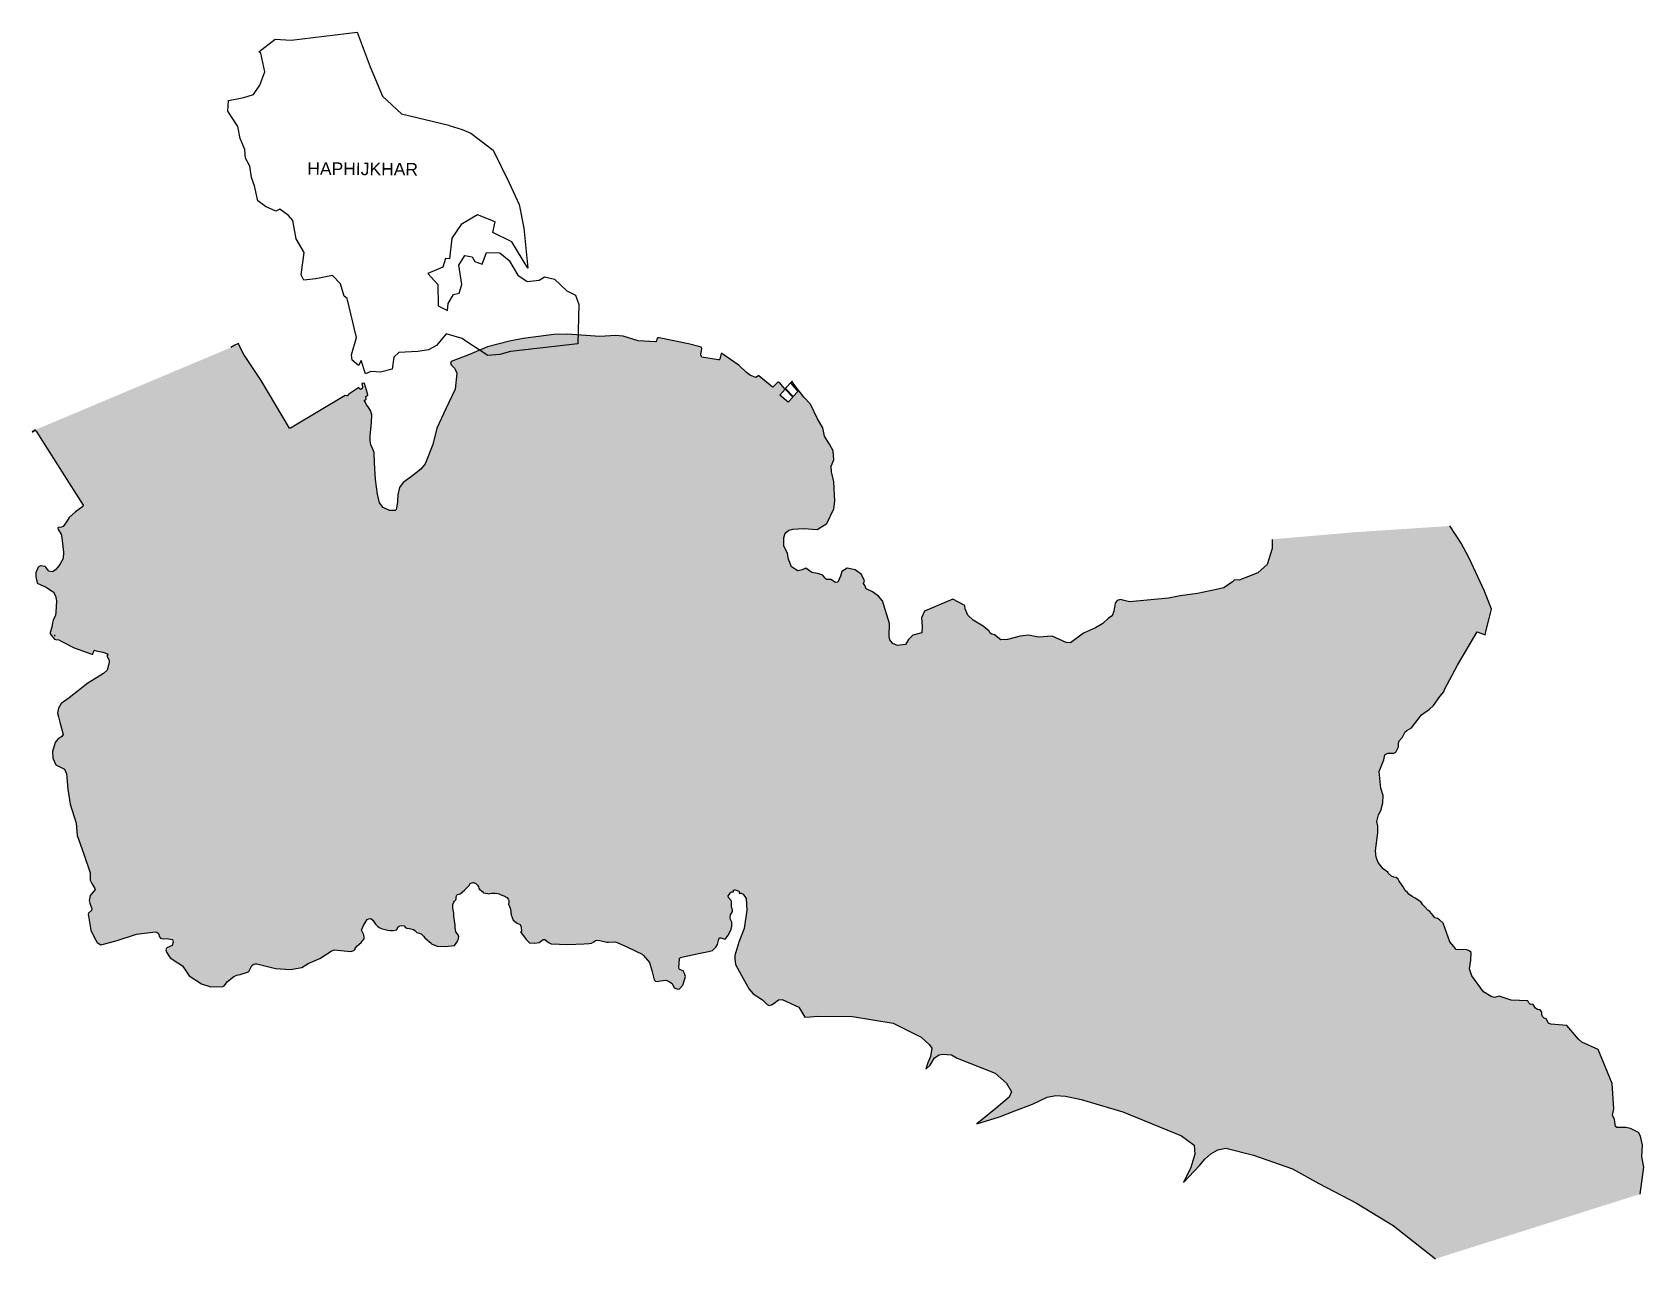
# Model space of a CAD drawing. Header units: metres. Extents: x 285252 to 297026, y 2016088 to 2025054.
import ezdxf

# ---------------------------------------------------------------- set-up
doc = ezdxf.new("R2010")
doc.units = ezdxf.units.M
for name, color, linetype in [('CREEK', 132, 'Continuous'), ('village', 3, 'Continuous'), ('VILLAGE NAME', 250, 'Continuous')]:
    doc.layers.add(name, color=color, linetype=linetype)
doc.styles.get("Standard").update_dxf_attribs({"font": 'simplex.shx'})

msp = doc.modelspace()

# ---------------------------------------------------------------- hatches: boundary and pattern name
at = {"layer": 'CREEK'}
h = msp.add_hatch(dxfattribs=at)
h.set_pattern_fill('DASH', color=256, scale=15)
h.paths.add_polyline_path([(295088, 2019333), (295106, 2019365), (295120, 2019421), (295121, 2019474), (295104, 2019529), (295094, 2019651), (295127, 2019734), (295135, 2019771), (295157, 2019784), (295200, 2019784), (295215, 2019792), (295234, 2019830), (295235, 2019857), (295240, 2019874), (295263, 2019900), (295284, 2019939), (295296, 2019950), (295329, 2019970), (295403, 2020065), (295461, 2020105), (295490, 2020133), (295535, 2020199), (295566, 2020233), (295570, 2020249), (295666, 2020426), (295809, 2020670), (295868, 2020649), (295874, 2020684), (295893, 2020758), (295910, 2020826), (295914, 2020836), (295862, 2020969), (295751, 2021209), (295691, 2021318), (295610, 2021445), (294902, 2021398), (294312, 2021347), (294312, 2021279), (294274, 2021163), (294206, 2021101), (294071, 2021049), (294036, 2021051), (294022, 2021036), (293958, 2020993), (293904, 2020980), (293765, 2020951), (293638, 2020933), (293553, 2020916), (293268, 2020891), (293230, 2020901), (293204, 2020906), (293179, 2020899), (293165, 2020881), (293155, 2020822), (293142, 2020789), (293116, 2020770), (293075, 2020731), (293020, 2020699), (292932, 2020662), (292837, 2020591), (292807, 2020593), (292704, 2020639), (292603, 2020633), (292532, 2020646), (292471, 2020639), (292377, 2020615), (292328, 2020613), (292283, 2020649), (292252, 2020655), (292243, 2020676), (292199, 2020713), (292127, 2020756), (292088, 2020793), (292069, 2020840), (292066, 2020864), (291978, 2020910), (291770, 2020821), (291749, 2020773), (291754, 2020710), (291751, 2020664), (291685, 2020647), (291655, 2020616), (291632, 2020578), (291573, 2020570), (291540, 2020585), (291518, 2020613), (291513, 2020636), (291516, 2020731), (291465, 2020898), (291434, 2020932), (291392, 2020964), (291345, 2020986), (291335, 2021010), (291326, 2021024), (291333, 2021043), (291311, 2021090), (291265, 2021123), (291207, 2021136), (291168, 2021111), (291158, 2021077), (291137, 2021035), (291120, 2021031), (291087, 2021054), (291056, 2021054), (291042, 2021066), (291028, 2021085), (290992, 2021098), (290948, 2021105), (290903, 2021136), (290876, 2021123), (290846, 2021116), (290799, 2021146), (290778, 2021201), (290771, 2021243), (290743, 2021300), (290743, 2021357), (290753, 2021392), (290780, 2021414), (290810, 2021421), (290888, 2021425), (290987, 2021419), (291058, 2021462), (291109, 2021569), (291116, 2021625), (291109, 2021768), (291091, 2021841), (291089, 2021882), (291108, 2021927), (291104, 2021994), (291078, 2022043), (291041, 2022102), (291029, 2022161), (290989, 2022227), (290939, 2022334), (290890, 2022386), (290816, 2022482), (290804, 2022501), (290802, 2022502), (290792, 2022492), (290845, 2022427), (290812, 2022391), (290774, 2022350), (290714, 2022401), (290756, 2022449), (290746, 2022451), (290713, 2022491), (290705, 2022496), (290699, 2022495), (290661, 2022458), (290561, 2022543), (290555, 2022543), (290542, 2022531), (290499, 2022545), (290471, 2022566), (290416, 2022618), (290290, 2022705), (290285, 2022705), (290275, 2022659), (290264, 2022658), (290141, 2022680), (290138, 2022695), (290143, 2022742), (290140, 2022751), (290132, 2022755), (290046, 2022776), (289832, 2022821), (289821, 2022819), (289816, 2022811), (289814, 2022790), (289680, 2022799), (289570, 2022833), (289516, 2022837), (289398, 2022829), (289159, 2022846), (289063, 2022845), (288839, 2022814), (288739, 2022795), (288577, 2022755), (288447, 2022697), (288313, 2022647), (288308, 2022633), (288315, 2022621), (288340, 2022597), (288353, 2022562), (288341, 2022445), (288274, 2022300), (288209, 2022159), (288179, 2022041), (288122, 2021898), (288092, 2021861), (288023, 2021807), (287963, 2021762), (287936, 2021726), (287924, 2021673), (287921, 2021631), (287921, 2021617), (287911, 2021566), (287903, 2021559), (287891, 2021559), (287863, 2021558), (287816, 2021580), (287789, 2021613), (287774, 2021678), (287759, 2021785), (287753, 2021906), (287750, 2021981), (287740, 2022005), (287726, 2022039), (287722, 2022066), (287721, 2022100), (287730, 2022201), (287734, 2022257), (287723, 2022288), (287706, 2022315), (287695, 2022330), (287686, 2022347), (287677, 2022364), (287689, 2022367), (287691, 2022374), (287690, 2022391), (287704, 2022402), (287702, 2022414), (287680, 2022485), (287672, 2022489), (287661, 2022486), (287667, 2022451), (287651, 2022443), (287642, 2022446), (287637, 2022456), (287573, 2022414), (287561, 2022403), (287557, 2022397), (287548, 2022395), (287539, 2022398), (287134, 2022155), (286925, 2022508), (286920, 2022516), (286799, 2022698), (286766, 2022760), (286758, 2022778), (286732, 2022767), (286703, 2022749), (285276, 2022148), (285270, 2022144), (285279, 2022141), (285516, 2021765), (285574, 2021676), (285624, 2021595), (285621, 2021586), (285569, 2021549), (285522, 2021506), (285502, 2021474), (285477, 2021441), (285465, 2021437), (285445, 2021434), (285440, 2021431), (285441, 2021420), (285463, 2021385), (285469, 2021359), (285480, 2021254), (285478, 2021208), (285457, 2021169), (285446, 2021153), (285425, 2021126), (285400, 2021110), (285373, 2021115), (285351, 2021143), (285347, 2021148), (285313, 2021154), (285296, 2021144), (285277, 2021101), (285278, 2021075), (285289, 2021028), (285294, 2021024), (285354, 2020997), (285407, 2020960), (285423, 2020934), (285429, 2020898), (285424, 2020815), (285422, 2020793), (285405, 2020755), (285400, 2020737), (285395, 2020706), (285384, 2020667), (285384, 2020655), (285403, 2020633), (285414, 2020618), (285424, 2020614), (285446, 2020612), (285468, 2020600), (285558, 2020555), (285687, 2020507), (285692, 2020507), (285694, 2020510), (285704, 2020536), (285718, 2020533), (285767, 2020521), (285805, 2020508), (285797, 2020492), (285801, 2020487), (285812, 2020465), (285815, 2020450), (285810, 2020427), (285799, 2020391), (285772, 2020367), (285659, 2020296), (285521, 2020188), (285464, 2020146), (285443, 2020114), (285436, 2020076), (285444, 2020049), (285454, 2020010), (285478, 2019921), (285467, 2019905), (285438, 2019887), (285420, 2019862), (285401, 2019795), (285403, 2019748), (285424, 2019699), (285488, 2019666), (285503, 2019632), (285511, 2019520), (285529, 2019412), (285572, 2019271), (285581, 2019183), (285626, 2019054), (285674, 2018908), (285675, 2018856), (285687, 2018831), (285713, 2018791), (285705, 2018778), (285674, 2018743), (285667, 2018706), (285672, 2018687), (285688, 2018645), (285684, 2018634), (285663, 2018614), (285660, 2018605), (285662, 2018592), (285680, 2018491), (285694, 2018459), (285717, 2018417), (285727, 2018400), (285752, 2018382), (285818, 2018400), (285873, 2018414), (286014, 2018460), (286160, 2018478), (286174, 2018465), (286182, 2018442), (286188, 2018432), (286209, 2018427), (286232, 2018428), (286276, 2018421), (286282, 2018402), (286274, 2018378), (286235, 2018361), (286227, 2018345), (286233, 2018328), (286260, 2018287), (286315, 2018251), (286349, 2018230), (286399, 2018156), (286488, 2018097), (286556, 2018076), (286644, 2018077), (286655, 2018082), (286679, 2018114), (286725, 2018151), (286746, 2018162), (286772, 2018166), (286825, 2018182), (286834, 2018189), (286857, 2018231), (286875, 2018245), (286892, 2018244), (287030, 2018210), (287138, 2018203), (287222, 2018216), (287267, 2018247), (287354, 2018284), (287437, 2018336), (287459, 2018345), (287579, 2018333), (287602, 2018342), (287611, 2018352), (287612, 2018356), (287623, 2018374), (287654, 2018399), (287666, 2018412), (287676, 2018427), (287677, 2018437), (287674, 2018457), (287670, 2018465), (287666, 2018475), (287658, 2018489), (287664, 2018507), (287673, 2018524), (287686, 2018548), (287698, 2018567), (287710, 2018574), (287725, 2018576), (287741, 2018562), (287749, 2018549), (287760, 2018534), (287775, 2018520), (287787, 2018510), (287808, 2018500), (287831, 2018494), (287851, 2018489), (287870, 2018487), (287888, 2018487), (287916, 2018493), (287928, 2018519), (287948, 2018524), (287970, 2018522), (287977, 2018511), (287989, 2018504), (288009, 2018501), (288034, 2018497), (288047, 2018487), (288052, 2018482), (288061, 2018474), (288079, 2018468), (288094, 2018464), (288111, 2018447), (288120, 2018433), (288139, 2018418), (288153, 2018408), (288166, 2018396), (288170, 2018390), (288211, 2018374), (288269, 2018370), (288337, 2018378), (288362, 2018411), (288368, 2018442), (288364, 2018455), (288346, 2018478), (288343, 2018509), (288343, 2018527), (288332, 2018591), (288331, 2018614), (288325, 2018650), (288326, 2018662), (288326, 2018677), (288331, 2018694), (288338, 2018702), (288347, 2018711), (288347, 2018712), (288349, 2018720), (288350, 2018728), (288351, 2018745), (288360, 2018751), (288378, 2018756), (288410, 2018782), (288443, 2018816), (288452, 2018830), (288464, 2018836), (288467, 2018836), (288472, 2018840), (288493, 2018832), (288505, 2018820), (288512, 2018807), (288516, 2018797), (288523, 2018785), (288533, 2018781), (288550, 2018763), (288594, 2018756), (288610, 2018760), (288647, 2018761), (288661, 2018755), (288669, 2018754), (288682, 2018747), (288683, 2018747), (288684, 2018747), (288698, 2018740), (288720, 2018729), (288733, 2018713), (288733, 2018693), (288732, 2018680), (288744, 2018654), (288748, 2018628), (288748, 2018614), (288750, 2018606), (288751, 2018602), (288766, 2018563), (288775, 2018555), (288796, 2018542), (288816, 2018531), (288824, 2018512), (288827, 2018481), (288820, 2018477), (288860, 2018422), (288886, 2018398), (288924, 2018394), (288955, 2018399), (288985, 2018421), (288996, 2018422), (289023, 2018400), (289044, 2018391), (289165, 2018385), (289285, 2018391), (289322, 2018392), (289339, 2018396), (289355, 2018405), (289372, 2018417), (289398, 2018415), (289449, 2018403), (289462, 2018403), (289508, 2018405), (289525, 2018399), (289595, 2018367), (289663, 2018336), (289707, 2018314), (289718, 2018305), (289761, 2018254), (289780, 2018195), (289796, 2018126), (289805, 2018118), (289817, 2018114), (289842, 2018119), (289881, 2018124), (289901, 2018116), (289928, 2018099), (289943, 2018068), (289969, 2018059), (289981, 2018062), (290005, 2018088), (290020, 2018135), (290025, 2018151), (290018, 2018173), (290008, 2018193), (289981, 2018203), (289976, 2018211), (289981, 2018283), (289988, 2018289), (290007, 2018294), (290131, 2018321), (290192, 2018333), (290222, 2018341), (290247, 2018365), (290259, 2018384), (290270, 2018434), (290282, 2018433), (290311, 2018423), (290318, 2018426), (290339, 2018455), (290359, 2018497), (290363, 2018520), (290363, 2018548), (290354, 2018567), (290352, 2018582), (290354, 2018601), (290368, 2018627), (290367, 2018635), (290361, 2018660), (290360, 2018702), (290359, 2018706), (290339, 2018729), (290337, 2018741), (290359, 2018770), (290375, 2018771), (290377, 2018786), (290388, 2018784), (290417, 2018774), (290417, 2018761), (290420, 2018760), (290432, 2018760), (290446, 2018753), (290469, 2018721), (290473, 2018635), (290453, 2018503), (290415, 2018403), (290386, 2018306), (290384, 2018280), (290391, 2018240), (290433, 2018158), (290491, 2018058), (290519, 2018025), (290587, 2017980), (290622, 2017946), (290637, 2017940), (290653, 2017943), (290673, 2017957), (290704, 2017980), (290731, 2017982), (290854, 2017926), (290897, 2017853), (290935, 2017856), (290990, 2017862), (291246, 2017860), (291543, 2017810), (291746, 2017709), (291805, 2017654), (291824, 2017627), (291815, 2017567), (291796, 2017519), (291781, 2017473), (291812, 2017504), (291845, 2017556), (291878, 2017579), (291905, 2017583), (291968, 2017578), (292009, 2017555), (292287, 2017444), (292371, 2017371), (292406, 2017307), (292390, 2017270), (292294, 2017189), (292153, 2017074), (292319, 2017125), (292432, 2017169), (292560, 2017218), (292667, 2017269), (292731, 2017281), (292800, 2017276), (292915, 2017252), (293221, 2017161), (293649, 2016987), (293742, 2016918), (293745, 2016853), (293716, 2016756), (293664, 2016646), (293780, 2016769), (293818, 2016817), (293863, 2016854), (293914, 2016884), (293973, 2016896), (294174, 2016846), (294459, 2016746), (294653, 2016637), (294927, 2016495), (295195, 2016330), (295505, 2016088), (296999, 2016561), (297026, 2016757), (297012, 2016833), (297016, 2016919), (297002, 2016983), (296988, 2017011), (296963, 2017022), (296928, 2017040), (296894, 2017048), (296829, 2017048), (296819, 2017054), (296813, 2017106), (296798, 2017137), (296808, 2017185), (296796, 2017368), (296693, 2017617), (296574, 2017672), (296548, 2017694), (296465, 2017793), (296346, 2017804), (296330, 2017811), (296314, 2017841), (296298, 2017847), (296287, 2017859), (296281, 2017874), (296282, 2017891), (296269, 2017907), (296250, 2017910), (296236, 2017920), (296216, 2017950), (296198, 2017946), (296186, 2017958), (296179, 2017973), (296058, 2017979), (295969, 2018008), (295935, 2017997), (295910, 2018006), (295856, 2018038), (295771, 2018155), (295754, 2018207), (295762, 2018271), (295765, 2018327), (295751, 2018339), (295733, 2018345), (295656, 2018349), (295638, 2018371), (295609, 2018405), (295561, 2018540), (295533, 2018566), (295518, 2018576), (295499, 2018579), (295487, 2018598), (295474, 2018612), (295464, 2018626), (295449, 2018635), (295426, 2018661), (295411, 2018676), (295398, 2018698), (295356, 2018723), (295333, 2018735), (295309, 2018753), (295299, 2018766), (295284, 2018781), (295268, 2018806), (295240, 2018848), (295231, 2018863), (295218, 2018875), (295201, 2018877), (295184, 2018884), (295158, 2018906), (295155, 2018913), (295140, 2018927), (295121, 2018939), (295086, 2018984), (295072, 2019024), (295065, 2019070), (295083, 2019201), (295082, 2019251), (295075, 2019285)])
h.paths.add_polyline_path([(285411, 2020643), (285411, 2020645), (285420, 2020645), (285421, 2020643)], flags=16)
h.paths.add_polyline_path([(289570, 2019844), (290128, 2019844), (290128, 2019965), (289570, 2019965)], flags=24)

# ---------------------------------------------------------------- linework, layer by layer
for points in [[(294312, 2021347), (294312, 2021279), (294274, 2021163), (294206, 2021101), (294071, 2021049), (294036, 2021051), (294022, 2021036), (293958, 2020993), (293904, 2020980), (293765, 2020951), (293638, 2020933), (293553, 2020916), (293268, 2020891), (293230, 2020901), (293204, 2020906), (293179, 2020899), (293165, 2020881), (293155, 2020822), (293142, 2020789), (293116, 2020770), (293075, 2020731), (293020, 2020699), (292932, 2020662), (292837, 2020591), (292807, 2020593), (292704, 2020639), (292603, 2020633), (292532, 2020646), (292471, 2020639), (292377, 2020615), (292328, 2020613), (292283, 2020649), (292263, 2020653), (292250, 2020660), (292243, 2020676), (292199, 2020713), (292127, 2020756), (292088, 2020793), (292069, 2020840), (292066, 2020864), (291978, 2020910), (291770, 2020821), (291749, 2020773), (291754, 2020710), (291751, 2020664), (291685, 2020647), (291655, 2020616), (291632, 2020578), (291573, 2020570), (291540, 2020585), (291518, 2020613), (291513, 2020636), (291516, 2020731), (291465, 2020898), (291434, 2020932), (291392, 2020964), (291345, 2020986), (291335, 2021010), (291326, 2021024), (291333, 2021043), (291311, 2021090), (291265, 2021123), (291207, 2021136), (291168, 2021111), (291158, 2021077), (291137, 2021035), (291120, 2021031), (291087, 2021054), (291056, 2021054), (291042, 2021066), (291028, 2021085), (290992, 2021098), (290948, 2021105), (290903, 2021136), (290876, 2021123), (290846, 2021116), (290799, 2021146), (290778, 2021201), (290771, 2021243), (290743, 2021300), (290743, 2021357), (290753, 2021392), (290780, 2021414), (290810, 2021421), (290888, 2021425), (290987, 2021419), (291058, 2021462), (291109, 2021569), (291116, 2021625), (291109, 2021768), (291091, 2021841), (291089, 2021882), (291108, 2021927), (291104, 2021994), (291078, 2022043), (291041, 2022102), (291029, 2022161), (290989, 2022227), (290939, 2022334), (290890, 2022386), (290816, 2022482), (290804, 2022501), (290802, 2022502), (290756, 2022452), (290752, 2022450), (290746, 2022451), (290713, 2022491), (290705, 2022496), (290699, 2022495), (290669, 2022466), (290662, 2022460), (290658, 2022461), (290561, 2022543), (290555, 2022543), (290542, 2022531), (290499, 2022545), (290471, 2022566), (290416, 2022618), (290290, 2022705), (290285, 2022705), (290276, 2022664), (290270, 2022659), (290264, 2022658), (290145, 2022679), (290141, 2022684), (290138, 2022695), (290143, 2022742), (290140, 2022751), (290132, 2022755), (290046, 2022776), (289832, 2022821), (289821, 2022819), (289816, 2022811), (289814, 2022795), (289809, 2022790), (289680, 2022799), (289570, 2022833), (289516, 2022837), (289398, 2022829), (289159, 2022846), (289063, 2022845), (288839, 2022814), (288739, 2022795), (288577, 2022755), (288447, 2022697), (288313, 2022647), (288308, 2022633), (288315, 2022621), (288340, 2022597), (288353, 2022562), (288341, 2022445), (288274, 2022300), (288209, 2022159), (288179, 2022041), (288122, 2021898), (288092, 2021861), (288023, 2021807), (287963, 2021762), (287936, 2021726), (287924, 2021673), (287921, 2021631), (287921, 2021617), (287911, 2021566), (287903, 2021559), (287891, 2021559), (287863, 2021558), (287816, 2021580), (287789, 2021613), (287774, 2021678), (287759, 2021785), (287753, 2021906), (287750, 2021981), (287740, 2022005), (287726, 2022039), (287722, 2022066), (287721, 2022100), (287730, 2022201), (287734, 2022257), (287723, 2022288), (287706, 2022315), (287695, 2022330), (287686, 2022347), (287678, 2022361), (287679, 2022364), (287689, 2022367), (287691, 2022374), (287690, 2022391), (287704, 2022402), (287702, 2022414), (287680, 2022485), (287672, 2022489), (287661, 2022486), (287665, 2022461), (287663, 2022450), (287651, 2022443), (287642, 2022446), (287637, 2022456), (287573, 2022414), (287561, 2022403), (287557, 2022397), (287548, 2022395), (287539, 2022398), (287140, 2022159), (287131, 2022160), (286925, 2022508), (286920, 2022516), (286799, 2022698), (286766, 2022760), (286758, 2022778), (286732, 2022767), (286703, 2022749)], [(285276, 2022148), (285252, 2022132), (285257, 2022134), (285273, 2022143), (285278, 2022141), (285281, 2022138), (285516, 2021765), (285574, 2021676), (285624, 2021596), (285623, 2021591), (285621, 2021586), (285569, 2021549), (285522, 2021506), (285502, 2021474), (285477, 2021441), (285465, 2021437), (285445, 2021434), (285440, 2021431), (285441, 2021420), (285463, 2021385), (285469, 2021359), (285480, 2021254), (285478, 2021208), (285457, 2021169), (285446, 2021153), (285425, 2021126), (285405, 2021113), (285397, 2021110), (285373, 2021115), (285351, 2021143), (285347, 2021148), (285313, 2021154), (285296, 2021144), (285277, 2021101), (285278, 2021075), (285289, 2021028), (285294, 2021024), (285354, 2020997), (285407, 2020960), (285423, 2020934), (285429, 2020898), (285424, 2020815), (285422, 2020793), (285405, 2020755), (285400, 2020737), (285395, 2020706), (285384, 2020667), (285384, 2020655), (285403, 2020633), (285414, 2020618), (285424, 2020614), (285446, 2020612), (285468, 2020600), (285558, 2020555), (285687, 2020507), (285692, 2020507), (285694, 2020510), (285702, 2020530), (285704, 2020534), (285707, 2020536), (285718, 2020533), (285767, 2020521), (285803, 2020509), (285805, 2020506), (285797, 2020492), (285801, 2020487), (285810, 2020470), (285813, 2020461), (285815, 2020450), (285810, 2020427), (285799, 2020391), (285772, 2020367), (285659, 2020296), (285521, 2020188), (285464, 2020146), (285443, 2020114), (285436, 2020076), (285444, 2020049), (285454, 2020010), (285478, 2019921), (285467, 2019905), (285438, 2019887), (285420, 2019862), (285401, 2019795), (285403, 2019748), (285424, 2019699), (285488, 2019666), (285503, 2019632), (285511, 2019520), (285529, 2019412), (285572, 2019271), (285581, 2019183), (285626, 2019054), (285674, 2018908), (285675, 2018856), (285687, 2018831), (285710, 2018795), (285711, 2018787), (285705, 2018778), (285674, 2018743), (285667, 2018706), (285672, 2018687), (285688, 2018645), (285684, 2018634), (285663, 2018614), (285660, 2018605), (285662, 2018592), (285680, 2018491), (285694, 2018459), (285717, 2018417), (285727, 2018400), (285752, 2018382), (285818, 2018400), (285873, 2018414), (286014, 2018460), (286152, 2018477), (286162, 2018476), (286174, 2018465), (286182, 2018442), (286188, 2018432), (286209, 2018427), (286232, 2018428), (286276, 2018421), (286282, 2018402), (286274, 2018378), (286235, 2018361), (286227, 2018345), (286233, 2018328), (286260, 2018287), (286315, 2018251), (286349, 2018230), (286399, 2018156), (286488, 2018097), (286556, 2018076), (286644, 2018077), (286655, 2018082), (286679, 2018114), (286725, 2018151), (286746, 2018162), (286772, 2018166), (286825, 2018182), (286834, 2018189), (286857, 2018231), (286871, 2018241), (286881, 2018245), (286892, 2018244), (287030, 2018210), (287138, 2018203), (287222, 2018216), (287267, 2018247), (287354, 2018284), (287437, 2018336), (287459, 2018345), (287579, 2018333), (287602, 2018342), (287611, 2018352), (287612, 2018356), (287623, 2018374), (287654, 2018399), (287666, 2018412), (287676, 2018427), (287677, 2018437), (287674, 2018457), (287670, 2018465), (287666, 2018475), (287658, 2018489), (287664, 2018507), (287673, 2018524), (287686, 2018548), (287698, 2018567), (287710, 2018574), (287724, 2018576), (287729, 2018573), (287741, 2018562), (287749, 2018549), (287760, 2018534), (287775, 2018520), (287787, 2018510), (287808, 2018500), (287831, 2018494), (287851, 2018489), (287870, 2018487), (287888, 2018487), (287916, 2018493), (287926, 2018516), (287932, 2018517), (287934, 2018521), (287948, 2018524), (287970, 2018522), (287977, 2018511), (287989, 2018504), (288009, 2018501), (288028, 2018498), (288038, 2018494), (288047, 2018487), (288052, 2018482), (288061, 2018474), (288079, 2018468), (288094, 2018464), (288111, 2018447), (288120, 2018433), (288139, 2018418), (288153, 2018408), (288166, 2018396), (288170, 2018390), (288211, 2018374), (288269, 2018370), (288337, 2018378), (288362, 2018411), (288368, 2018442), (288364, 2018455), (288346, 2018478), (288343, 2018509), (288343, 2018524), (288343, 2018527), (288332, 2018591), (288331, 2018614), (288325, 2018650), (288326, 2018662), (288326, 2018677), (288331, 2018694), (288338, 2018702), (288347, 2018711), (288347, 2018712), (288349, 2018720), (288350, 2018728), (288351, 2018741), (288354, 2018747), (288360, 2018751), (288370, 2018754), (288378, 2018756), (288410, 2018782), (288444, 2018817), (288446, 2018821), (288452, 2018830), (288464, 2018836), (288467, 2018836), (288471, 2018839), (288473, 2018837), (288478, 2018838), (288493, 2018832), (288505, 2018820), (288512, 2018807), (288516, 2018797), (288523, 2018785), (288533, 2018781), (288546, 2018768), (288548, 2018764), (288595, 2018756), (288596, 2018757), (288610, 2018760), (288635, 2018760), (288643, 2018759), (288649, 2018760), (288661, 2018755), (288669, 2018754), (288682, 2018747), (288683, 2018747), (288684, 2018747), (288698, 2018740), (288720, 2018729), (288730, 2018717), (288733, 2018708), (288733, 2018693), (288732, 2018680), (288739, 2018663), (288744, 2018652), (288748, 2018628), (288748, 2018614), (288750, 2018606), (288751, 2018602), (288766, 2018563), (288775, 2018555), (288796, 2018542), (288816, 2018531), (288824, 2018512), (288827, 2018481), (288820, 2018477), (288860, 2018422), (288886, 2018398), (288924, 2018394), (288955, 2018399), (288985, 2018421), (288996, 2018422), (289023, 2018400), (289044, 2018391), (289165, 2018385), (289285, 2018391), (289322, 2018392), (289339, 2018396), (289355, 2018405), (289367, 2018414), (289377, 2018417), (289398, 2018415), (289449, 2018403), (289462, 2018403), (289508, 2018405), (289525, 2018399), (289595, 2018367), (289663, 2018336), (289707, 2018314), (289718, 2018305), (289761, 2018254), (289780, 2018195), (289796, 2018126), (289805, 2018118), (289817, 2018114), (289842, 2018119), (289881, 2018124), (289901, 2018116), (289928, 2018099), (289943, 2018068), (289969, 2018059), (289981, 2018062), (290005, 2018088), (290020, 2018135), (290025, 2018151), (290018, 2018173), (290008, 2018193), (289981, 2018203), (289976, 2018211), (289981, 2018283), (289988, 2018289), (290007, 2018294), (290131, 2018321), (290192, 2018333), (290222, 2018341), (290247, 2018365), (290259, 2018384), (290268, 2018425), (290275, 2018434), (290282, 2018433), (290311, 2018423), (290318, 2018426), (290339, 2018455), (290359, 2018497), (290363, 2018520), (290363, 2018548), (290354, 2018567), (290352, 2018582), (290354, 2018601), (290368, 2018627), (290367, 2018635), (290361, 2018660), (290360, 2018702), (290359, 2018706), (290339, 2018729), (290337, 2018741), (290354, 2018763), (290360, 2018770), (290375, 2018771), (290376, 2018779), (290381, 2018785), (290388, 2018784), (290414, 2018775), (290417, 2018773), (290417, 2018761), (290420, 2018760), (290432, 2018760), (290446, 2018753), (290469, 2018721), (290473, 2018635), (290453, 2018503), (290415, 2018403), (290386, 2018306), (290384, 2018280), (290391, 2018240), (290433, 2018158), (290491, 2018058), (290519, 2018025), (290587, 2017980), (290622, 2017946), (290637, 2017940), (290653, 2017943), (290673, 2017957), (290704, 2017980), (290731, 2017982), (290854, 2017926), (290897, 2017853), (290935, 2017856), (290990, 2017862), (291246, 2017860), (291543, 2017810), (291746, 2017709), (291805, 2017654), (291824, 2017627), (291815, 2017567), (291796, 2017519), (291781, 2017473), (291812, 2017504), (291845, 2017556), (291878, 2017579), (291905, 2017583), (291968, 2017578), (292009, 2017555), (292287, 2017444), (292371, 2017371), (292406, 2017307), (292390, 2017270), (292294, 2017189), (292153, 2017074), (292319, 2017125), (292432, 2017169), (292560, 2017218), (292667, 2017269), (292731, 2017281), (292800, 2017276), (292915, 2017252), (293221, 2017161), (293649, 2016987), (293742, 2016918), (293745, 2016853), (293716, 2016756), (293664, 2016646), (293780, 2016769), (293818, 2016817), (293863, 2016854), (293914, 2016884), (293973, 2016896), (294174, 2016846), (294459, 2016746), (294653, 2016637), (294927, 2016495), (295195, 2016330), (295505, 2016088), (295505, 2016088)], [(296999, 2016561), (297026, 2016757), (297012, 2016833), (297016, 2016919), (297002, 2016983), (296988, 2017011), (296963, 2017022), (296928, 2017040), (296894, 2017048), (296829, 2017048), (296819, 2017054), (296813, 2017106), (296798, 2017137), (296808, 2017185), (296796, 2017368), (296693, 2017617), (296574, 2017672), (296548, 2017694), (296465, 2017793), (296346, 2017804), (296330, 2017811), (296314, 2017841), (296298, 2017847), (296287, 2017859), (296281, 2017874), (296282, 2017891), (296269, 2017907), (296250, 2017910), (296236, 2017920), (296216, 2017950), (296198, 2017946), (296186, 2017958), (296179, 2017973), (296058, 2017979), (295969, 2018008), (295935, 2017997), (295910, 2018006), (295856, 2018038), (295771, 2018155), (295754, 2018207), (295762, 2018271), (295765, 2018327), (295751, 2018339), (295733, 2018345), (295656, 2018349), (295638, 2018371), (295609, 2018405), (295561, 2018540), (295533, 2018566), (295518, 2018576), (295499, 2018579), (295487, 2018598), (295474, 2018612), (295464, 2018626), (295449, 2018635), (295426, 2018661), (295411, 2018676), (295398, 2018698), (295356, 2018723), (295333, 2018735), (295309, 2018753), (295299, 2018766), (295284, 2018781), (295268, 2018806), (295240, 2018848), (295231, 2018863), (295218, 2018875), (295201, 2018877), (295184, 2018884), (295158, 2018906), (295155, 2018913), (295140, 2018927), (295121, 2018939), (295086, 2018984), (295072, 2019024), (295065, 2019070), (295083, 2019201), (295082, 2019251), (295075, 2019285), (295088, 2019333), (295106, 2019365), (295120, 2019421), (295121, 2019474), (295104, 2019529), (295094, 2019651), (295127, 2019734), (295135, 2019771), (295157, 2019784), (295200, 2019784), (295215, 2019792), (295234, 2019830), (295235, 2019857), (295240, 2019874), (295263, 2019900), (295284, 2019939), (295296, 2019950), (295329, 2019970), (295403, 2020065), (295461, 2020105), (295490, 2020133), (295535, 2020199), (295566, 2020233), (295570, 2020249), (295666, 2020426), (295809, 2020670), (295868, 2020649), (295874, 2020684), (295893, 2020758), (295910, 2020826), (295914, 2020836), (295862, 2020969), (295751, 2021209), (295691, 2021318), (295610, 2021445), (295610, 2021445)]]:
    msp.add_lwpolyline(points, dxfattribs=at)
for points in [[(290812, 2022391), (290756, 2022449), (290793, 2022492), (290845, 2022427), (290812, 2022391)], [(290774, 2022350), (290714, 2022401), (290753, 2022445), (290808, 2022387), (290774, 2022350)], [(285420, 2020643), (285411, 2020643), (285411, 2020645), (285420, 2020645), (285420, 2020643)], [(285411, 2020643), (285420, 2020643), (285420, 2020645), (285411, 2020645)]]:
    msp.add_lwpolyline(points, close=True, dxfattribs=at)
at = {"layer": 'village', "color": 3, "true_color": 0x00ff00}
for points in [[(287656, 2022654, 0), (287635, 2022618, 0), (287590, 2022657, 0), (287584, 2022696, 0), (287621, 2022822, 0), (287554, 2023107, 0), (287530, 2023124, 0), (287503, 2023215, 0), (287445, 2023276, 0), (287323, 2023251, 0), (287236, 2023241, 0), (287217, 2023281, 0), (287238, 2023443, 0), (287181, 2023544, 0), (287156, 2023677, 0), (287124, 2023714, 0), (287060, 2023760, 0), (287032, 2023747, 0), (286955, 2023781, 0), (286900, 2023821, 0), (286876, 2023930, 0), (286853, 2023992, 0), (286842, 2024076, 0), (286809, 2024134, 0), (286806, 2024196, 0), (286772, 2024276, 0), (286753, 2024366, 0), (286682, 2024477, 0), (286685, 2024555, 0), (286797, 2024577, 0), (286868, 2024600, 0), (286915, 2024666, 0), (286951, 2024764, 0), (286923, 2024901, 0), (286907, 2024911, 0), (287026, 2025004, 0), (287143, 2024996, 0), (287626, 2025054, 0), (287721, 2024801, 0), (287812, 2024586, 0), (287951, 2024458, 0), (288296, 2024375, 0), (288298, 2024371, 0)], [(288298, 2024371, 0), (288394, 2024344, 0), (288457, 2024315, 0), (288619, 2024191, 0), (288737, 2023954, 0), (288810, 2023794, 0), (288844, 2023621, 0), (288873, 2023330, 0), (288757, 2023521, 0), (288617, 2023589, 0), (288634, 2023667, 0)], [(288634, 2023667, 0), (288504, 2023719, 0), (288386, 2023649, 0), (288318, 2023549, 0), (288301, 2023397, 0), (288272, 2023401, 0), (288253, 2023337, 0), (288142, 2023290, 0), (288216, 2023211, 0), (288217, 2023054, 0), (288286, 2023021, 0), (288290, 2023072, 0), (288330, 2023138, 0), (288370, 2023146, 0), (288390, 2023209, 0), (288369, 2023351, 0), (288413, 2023423, 0), (288467, 2023412, 0), (288486, 2023379, 0), (288540, 2023358, 0), (288570, 2023444, 0), (288669, 2023442, 0), (288736, 2023386, 0), (288799, 2023278, 0), (288869, 2023232, 0), (288956, 2023241, 0), (288995, 2023267, 0), (289068, 2023248, 0), (289157, 2023164, 0), (289221, 2023133, 0), (289245, 2023064, 0), (289238, 2022776, 0), (288746, 2022719, 0), (288668, 2022699, 0), (288580, 2022692, 0), (288421, 2022796, 0), (288394, 2022815, 0), (288277, 2022850, 0), (288206, 2022765, 0), (288146, 2022732, 0), (288070, 2022720, 0), (287931, 2022713, 0), (287894, 2022679, 0), (287882, 2022591, 0), (287797, 2022570, 0), (287725, 2022573, 0), (287686, 2022556, 0), (287656, 2022654, 0)]]:
    msp.add_polyline3d(points, dxfattribs=at)

# ---------------------------------------------------------------- texts
at = {"layer": 'VILLAGE NAME', "insert": (287262, 2024104), "char_height": 91.42, "attachment_point": 1, "rotation": 359.5442}
msp.add_mtext_dynamic_manual_height_columns('{\\fArial|b0|i0|c0|p34;HAPHIJKHAR}', width=661.32, gutter_width=457, heights=[0], dxfattribs=at)

doc.saveas('drawing.dxf')
